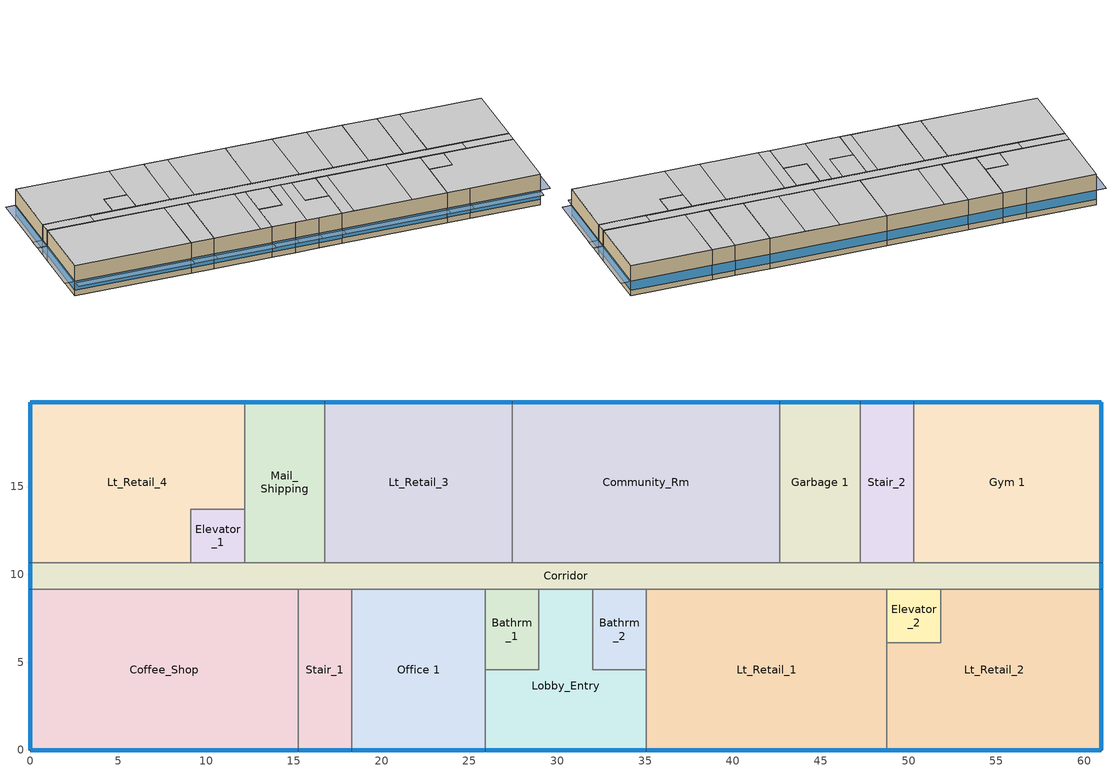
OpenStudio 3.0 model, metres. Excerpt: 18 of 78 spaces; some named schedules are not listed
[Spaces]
Corridor
 floor ground: 0,9.14 0,10.67 60.96,10.67 60.96,9.14 z0
 wall outside: 60.96,9.14 60.96,10.67 / 0,10.67 0,9.14 z0:4.27
 wall to Coffee_Shop: 0,9.14 3.05,9.14 15.24,9.14 z0:4.27
 wall to Lt_Retail_2: 51.82,9.14 57.91,9.14 60.96,9.14 z0:4.27
 wall to Elevator_2: 48.77,9.14 51.82,9.14 z0:4.27
 wall to Bathrm_2: 32,9.14 35.05,9.14 z0:4.27
 wall to Lt_Retail_3: 27.43,10.67 16.76,10.67 z0:4.27
 wall to Mail_Shipping: 16.76,10.67 12.19,10.67 z0:4.27
 wall to Gym 1: 60.96,10.67 57.91,10.67 50.29,10.67 z0:4.27
 wall to Lt_Retail_1: 35.05,9.14 44.2,9.14 48.77,9.14 z0:4.27
 wall to Lobby_Entry: 28.96,9.14 32,9.14 z0:4.27
 wall to Lt_Retail_4: 9.14,10.67 3.05,10.67 0,10.67 z0:4.27
 wall to Stair_2: 50.29,10.67 47.24,10.67 z0:4.27
 wall to Office 1: 18.29,9.14 25.91,9.14 z0:4.27
 wall to Community_Rm: 42.67,10.67 27.43,10.67 z0:4.27
 wall to Stair_1: 15.24,9.14 18.29,9.14 z0:4.27
 wall to Elevator_1: 12.19,10.67 9.14,10.67 z0:4.27
 wall to Garbage 1: 47.24,10.67 42.67,10.67 z0:4.27
 wall to Bathrm_1: 25.91,9.14 28.96,9.14 z0:4.27
 window: 0,10.64 0,9.17 / 60.96,9.17 60.96,10.64 z0.76:2.09
 ceiling to 2_Bdrm_2_2: 6.1,9.14 6.1,10.67 0,10.67 0,9.14 z4.27
 ceiling to 2_Bdrm_3_2: 60.96,9.14 60.96,10.67 54.86,10.67 54.86,9.14 z4.27
 ceiling to Corridor_2: 54.86,9.14 54.86,10.67 6.1,10.67 6.1,9.14 z4.27
Lt_Retail_1
 floor ground: 35.05,0 35.05,9.14 48.77,9.14 48.77,0 z0
 wall outside: 35.05,0 48.77,0 z0:4.27
 wall to Bathrm_2: 35.05,9.14 35.05,4.57 z0:4.27
 wall to Elevator_2: 48.77,6.1 48.77,9.14 z0:4.27
 wall to Lobby_Entry: 35.05,4.57 35.05,0 z0:4.27
 wall to Lt_Retail_2: 48.77,0 48.77,6.1 z0:4.27
 window: 35.08,0 48.74,0 z0.76:2.05
 ceiling to 1_Bdrm_3_2: 36.58,0 36.58,9.14 35.05,9.14 35.05,0 z4.27
 ceiling to 1_Bdrm_7_2: 44.2,0 44.2,9.14 36.58,9.14 36.58,0 z4.27
 ceiling to 0_Bdrm_1_2: 48.77,0 48.77,9.14 44.2,9.14 44.2,0 z4.27
Community_Rm
 floor ground: 42.67,19.81 42.67,10.67 27.43,10.67 27.43,19.81 z0
 wall outside: 42.67,19.81 27.43,19.81 z0:4.27
 wall to Lt_Retail_3: 27.43,19.81 27.43,10.67 z0:4.27
 wall to Garbage 1: 42.67,10.67 42.67,19.81 z0:4.27
 window: 42.65,19.81 27.46,19.81 z0.76:2.05
 ceiling to 0_Bdrm_3_2: 42.67,10.67 42.67,19.81 38.1,19.81 38.1,10.67 z4.27
 ceiling to 1_Bdrm_6_2: 33.53,10.67 33.53,19.81 27.43,19.81 27.43,10.67 z4.27
 ceiling to 0_Bdrm_4_2: 38.1,10.67 38.1,19.81 33.53,19.81 33.53,10.67 z4.27
Gym 1
 floor ground: 50.29,10.67 50.29,19.81 60.96,19.81 60.96,10.67 z0
 wall outside: 60.96,10.67 60.96,19.81 50.29,19.81 z0:4.27
 wall to Stair_2: 50.29,19.81 50.29,10.67 z0:4.27
 window: 60.93,19.81 50.32,19.81 / 60.96,10.69 60.96,19.79 z0.76:2.05
 ceiling to 2_Bdrm_3_2: 50.29,19.81 50.29,10.67 60.96,10.67 60.96,19.81 z4.27
Bathrm_1
 floor ground: 28.96,9.14 28.96,4.57 25.91,4.57 25.91,9.14 z0
 wall to Lobby_Entry: 25.91,4.57 28.96,4.57 28.96,9.14 z0:4.27
 wall to Office 1: 25.91,9.14 25.91,4.57 z0:4.27
 ceiling to 1_Bdrm_2_2: 28.96,4.57 28.96,9.14 25.91,9.14 25.91,4.57 z4.27
Bathrm_2
 floor ground: 35.05,9.14 35.05,4.57 32,4.57 32,9.14 z0
 wall to Lobby_Entry: 32,9.14 32,4.57 35.05,4.57 z0:4.27
 ceiling to 1_Bdrm_3_2: 35.05,4.57 35.05,9.14 32,9.14 32,4.57 z4.27
Coffee_Shop
 floor ground: 0,0 0,9.14 15.24,9.14 15.24,0 z0
 wall outside: 0,9.14 0,0 15.24,0 z0:4.27
 wall to Stair_1: 15.24,0 15.24,9.14 z0:4.27
 window: 0.03,0 15.21,0 / 0,9.12 0,0.03 z0.76:2.05
 ceiling to 3_Bdrm_2_2: 0,9.14 0,0 15.24,0 15.24,9.14 z4.27
Elevator_1
 floor ground: 9.14,10.67 9.14,13.72 12.19,13.72 12.19,10.67 z0
 wall to Lt_Retail_4: 12.19,13.72 9.14,13.72 9.14,10.67 z0:4.27
 wall to Mail_Shipping: 12.19,10.67 12.19,13.72 z0:4.27
 ceiling to Elevator_1_2: 12.19,10.67 12.19,13.72 9.14,13.72 9.14,10.67 z4.27
Elevator_2
 floor ground: 48.77,6.1 48.77,9.14 51.82,9.14 51.82,6.1 z0
 wall to Lt_Retail_2: 48.77,6.1 51.82,6.1 51.82,9.14 z0:4.27
 ceiling to Elevator_2_2: 51.82,6.1 51.82,9.14 48.77,9.14 48.77,6.1 z4.27
Lobby_Entry
 floor ground: 25.91,0 25.91,4.57 28.96,4.57 28.96,9.14 32,9.14 32,4.57 35.05,4.57 35.05,0 z0
 wall outside: 25.91,0 28.96,0 32,0 35.05,0 z0:4.27
 wall to Office 1: 25.91,4.57 25.91,0 z0:4.27
 window: 28.98,0 31.98,0 / 25.93,0 28.93,0 / 32.03,0 35.03,0 z0.76:2.06
 ceiling to 1_Bdrm_3_2: 35.05,0 35.05,4.57 32,4.57 32,9.14 30.48,9.14 30.48,0 z4.27
 ceiling to 1_Bdrm_2_2: 30.48,0 30.48,9.14 28.96,9.14 28.96,4.57 25.91,4.57 25.91,0 z4.27
Garbage 1
 floor ground: 47.24,19.81 47.24,10.67 42.67,10.67 42.67,19.81 z0
 wall outside: 47.24,19.81 42.67,19.81 z0:4.27
 wall to Stair_2: 47.24,10.67 47.24,19.81 z0:4.27
 window: 47.22,19.81 42.7,19.81 z0.76:2.06
 ceiling to 0_Bdrm_2_2: 42.67,19.81 42.67,10.67 47.24,10.67 47.24,19.81 z4.27
Lt_Retail_2
 floor ground: 48.77,0 48.77,6.1 51.82,6.1 51.82,9.14 60.96,9.14 60.96,0 z0
 wall outside: 48.77,0 51.82,0 60.96,0 60.96,9.14 z0:4.27
 window: 48.79,0 51.79,0 z0.76:2.06; 60.96,0.03 60.96,9.12 / 51.84,0 60.93,0 z0.76:2.05
 ceiling to 2_Bdrm_1_2: 51.82,9.14 51.82,6.1 48.77,6.1 48.77,0 60.96,0 60.96,9.14 z4.27
Lt_Retail_3
 floor ground: 16.76,10.67 16.76,19.81 27.43,19.81 27.43,10.67 z0
 wall outside: 27.43,19.81 16.76,19.81 z0:4.27
 wall to Mail_Shipping: 16.76,19.81 16.76,10.67 z0:4.27
 window: 27.41,19.81 16.79,19.81 z0.76:2.05
 ceiling to 1_Bdrm_4_2: 19.81,10.67 19.81,19.81 16.76,19.81 16.76,10.67 z4.27
 ceiling to 1_Bdrm_5_2: 27.43,10.67 27.43,19.81 19.81,19.81 19.81,10.67 z4.27
Lt_Retail_4
 floor ground: 0,10.67 0,19.81 12.19,19.81 12.19,13.72 9.14,13.72 9.14,10.67 z0
 wall outside: 12.19,19.81 9.14,19.81 0,19.81 0,10.67 z0:4.27
 wall to Mail_Shipping: 12.19,13.72 12.19,19.81 z0:4.27
 window: 12.17,19.81 9.17,19.81 z0.76:2.06; 0,19.79 0,10.69 / 9.12,19.81 0.03,19.81 z0.76:2.05
 ceiling to 2_Bdrm_2_2: 0,19.81 0,10.67 9.14,10.67 9.14,13.72 12.19,13.72 12.19,19.81 z4.27
Mail_Shipping
 floor ground: 12.19,10.67 12.19,19.81 16.76,19.81 16.76,10.67 z0
 wall outside: 16.76,19.81 12.19,19.81 z0:4.27
 window: 16.74,19.81 12.22,19.81 z0.76:2.06
 ceiling to 1_Bdrm_4_2: 12.19,19.81 12.19,10.67 16.76,10.67 16.76,19.81 z4.27
Office 1
 floor ground: 18.29,0 18.29,9.14 25.91,9.14 25.91,0 z0
 wall outside: 18.29,0 25.91,0 z0:4.27
 wall to Stair_1: 18.29,9.14 18.29,0 z0:4.27
 window: 18.31,0 25.88,0 z0.76:2.05
 ceiling to 1_Bdrm_1_2: 24.38,0 24.38,9.14 18.29,9.14 18.29,0 z4.27
 ceiling to 1_Bdrm_2_2: 25.91,0 25.91,9.14 24.38,9.14 24.38,0 z4.27
Stair_1
 floor ground: 18.29,9.14 18.29,0 15.24,0 15.24,9.14 z0
 wall outside: 15.24,0 18.29,0 z0:4.27
 window: 15.27,0 18.26,0 z0.76:2.06
 ceiling to Stairwell_2_2: 15.24,9.14 15.24,0 18.29,0 18.29,9.14 z4.27
Stair_2
 floor ground: 50.29,19.81 50.29,10.67 47.24,10.67 47.24,19.81 z0
 wall outside: 50.29,19.81 47.24,19.81 z0:4.27
 window: 50.27,19.81 47.27,19.81 z0.76:2.06
 ceiling to Stairwell_1_2: 47.24,19.81 47.24,10.67 50.29,10.67 50.29,19.81 z4.27
shading: 51.79,0 48.79,0 48.79,-1.3 51.79,-1.3 z2.06; 48.74,0 35.08,0 35.08,-1.28 48.74,-1.28 z2.05; 60.93,0 51.84,0 51.84,-1.29 60.93,-1.29 z2.05; 18.26,0 15.27,0 15.27,-1.3 18.26,-1.3 z2.06; 15.21,0 0.03,0 0.03,-1.28 15.21,-1.28 z2.05; 31.98,0 28.98,0 28.98,-1.3 31.98,-1.3 z2.06; 28.93,0 25.93,0 25.93,-1.3 28.93,-1.3 z2.06; 35.03,0 32.03,0 32.03,-1.3 35.03,-1.3 z2.06; 25.88,0 18.31,0 18.31,-1.29 25.88,-1.29 z2.05; 60.96,9.12 60.96,0.03 62.25,0.03 62.25,9.12 z2.05; 60.96,10.64 60.96,9.17 62.28,9.17 62.28,10.64 z2.09; 60.96,19.79 60.96,10.69 62.25,10.69 62.25,19.79 z2.05; 0,9.17 0,10.64 -1.32,10.64 -1.32,9.17 z2.09; 0,0.03 0,9.12 -1.29,9.12 -1.29,0.03 z2.05; 0,10.69 0,19.79 -1.29,19.79 -1.29,10.69 z2.05
[Site]
Los Angeles Intl Arpt_CA_USA: Latitude {deg}=33.93; Longitude {deg}=-118.4; Time Zone {hr}=-8; Elevation {m}=30; Terrain=City
[ClimateZones]
Climate Zone Institution Name 1=ASHRAE; Climate Zone Document Name 1=ANSI/ASHRAE Standard 169; Climate Zone Document Year 1=2006; Climate Zone Value 1=3C
[Building]
Building 1: Default Construction Set=Res ZE AEDG Multifamily - MidApt - ASHRAE 169-2013-3C; Standards Number of Above Ground Stories=3; Standards Building Type=MidriseApartment
[Site:WaterMainsTemperature]
Calculation Method=Correlation; Annual Average Outdoor Air Temperature {C}=16.8167; Maximum Difference In Monthly Average Outdoor Air Temperatures {deltaC}=6.3
[SizingPeriod:DesignDay] Barometric Pressure {Pa}=100965; Sky Clearness=0; Rain Indicator=0; Snow Indicator=0; Day of Month=21; Daylight Saving Time Indicator=0; Humidity Indicating Type=Wetbulb; Dry-Bulb Temperature Range Modifier Type=DefaultMultipliers
Name | Maximum Dry-Bulb Temperature {C} | Daily Dry-Bulb Temperature Range {deltaC} | Humidity Indicating Conditions at Maximum Dry-Bulb | Wind Speed {m/s} | Wind Direction {deg} | Month | Day Type | Solar Model Indicator | ASHRAE Taub | ASHRAE Taud
Los Angeles Intl Arpt Ann Clg .4% Condns DB=>MWB 1 | 28.7 | 6 | 17.9 | 4.1 | 250 | 8 | SummerDesignDay | ASHRAETau | 0.44 | 2.108
Los Angeles Intl Arpt Ann Clg .4% Condns WB=>MDB 1 | 25.6 | 6 | 21.2 | 4.1 | 250 | 8 | SummerDesignDay | ASHRAETau | 0.44 | 2.108
Los Angeles Intl Arpt Ann Htg 99.6% Condns DB 1 | 6.9 | 0 | 6.9 | 2.4 | 90 | 1 | WinterDesignDay | ASHRAEClearSky
[Site:GroundTemperature:BuildingSurface]
20.67, 20.66, 20.63, 20.67, 20.7, 22.85, 23.24, 23.33, 23.34, 21.19, 20.85, 20.74
[WindowMaterial:SimpleGlazingSystem] U-Factor {W/m2-K}=1.80262
Name | Solar Heat Gain Coefficient | Visible Transmittance
U 0.25 SHGC 0.24 Simple Glazing U-0.32 SHGC 0.24 | 0.24 | 0.264
U 0.25 SHGC 0.22 Simple Glazing U-0.32 SHGC 0.22 | 0.22 | 0.242
[Construction]
Typical Insulated Wood Framed Exterior Wall R-34.48: 25mm Stucco, 5/8 in. Gypsum Board, Typical Insulation R-32.3, 5/8 in. Gypsum Board
Typical IEAD Roof R-34.48: Roof Membrane, Typical Insulation R-33.37, Metal Roof Surface
Typical Interior Floor: 100mm Normalweight concrete floor, CP02 CARPET PAD
Typical Interior Wall: G01 13mm gypsum board, G01 13mm gypsum board
Typical Interior Ceiling: CP02 CARPET PAD, 100mm Normalweight concrete floor
Typical Insulated Carpeted 8in Slab Floor: 8 in. Normalweight Concrete Floor, Typical Carpet Pad
U 0.25 SHGC 0.24 Simple Glazing Window U-0.25 SHGC 0.24: U 0.25 SHGC 0.24 Simple Glazing U-0.32 SHGC 0.24
U 0.25 SHGC 0.22 Simple Glazing Window U-0.25 SHGC 0.22: U 0.25 SHGC 0.22 Simple Glazing U-0.32 SHGC 0.22
Typical Insulated Metal Door R-5.0: F08 Metal surface, Typical Insulation R-4.15
Typical Overhead Door R-5.0: Typical Insulation R-4.15 1
Typical Interior Window: Clear 3mm
Typical Interior Door; Typical Interior Partition: G05 25mm wood
[DefaultConstructionSet]
Res ZE AEDG Multifamily - MidApt - ASHRAE 169-2013-3C: Default Exterior Surface Constructions=Default Surface Constructions 1; Default Interior Surface Constructions=Default Surface Constructions 2; Default Ground Contact Surface Constructions=Default Surface Constructions 3; Default Exterior SubSurface Constructions=Default Sub Surface Constructions 1; Default Interior SubSurface Constructions=Default Sub Surface Constructions 2; Interior Partition Construction=Typical Interior Partition
[DefaultSurfaceConstructions]
Name | Wall Construction | Roof Ceiling Construction | Floor Construction
Default Surface Constructions 1 | Typical Insulated Wood Framed Exterior Wall R-34.48 | Typical IEAD Roof R-34.48
Default Surface Constructions 2 | Typical Interior Wall | Typical Interior Ceiling | Typical Interior Floor
Default Surface Constructions 3 |  |  | Typical Insulated Carpeted 8in Slab Floor
[Material]
Name | Roughness | Thickness {m} | Conductivity {W/m-K} | Density {kg/m3} | Specific Heat {J/kg-K} | Thermal Absorptance | Solar Absorptance | Visible Absorptance
25mm Stucco | Smooth | 0.0254 | 0.72 | 1856 | 840 | 0.9 | 0.7 | 0.7
5/8 in. Gypsum Board | MediumSmooth | 0.0159 | 0.16 | 800 | 1090 | 0.9 | 0.7 | 0.7
Roof Membrane | VeryRough | 0.0095 | 0.16 | 1121.29 | 1460 | 0.9 | 0.7 | 0.7
Metal Roof Surface; F08 Metal surface | Smooth | 0.0008 | 45.28 | 7824 | 500 | 0.9 | 0.7 | 0.7
100mm Normalweight concrete floor | MediumRough | 0.1016 | 2.31045 | 2322 | 832.557 |  | 0 | 0
G01 13mm gypsum board | Smooth | 0.0127 | 0.160031 | 800.001 | 1090.73 | 0.9 | 0.7 | 0.5
8 in. Normalweight Concrete Floor | MediumRough | 0.2032 | 2.31 | 2322 | 832 | 0.9 | 0.7 | 0.7
G05 25mm wood | MediumSmooth | 0.0254 | 0.15 | 608 | 1630 | 0.9 | 0.5 | 0.5
[Material:NoMass] Roughness=Smooth; Thermal Absorptance=0.9; Solar Absorptance=0.7
Name | Thermal Resistance {m2-K/W} | Visible Absorptance
Typical Insulation R-32.3 | 5.68904 | 0.7
Typical Insulation R-33.37 | 5.87601 | 0.7
CP02 CARPET PAD; Typical Carpet Pad | 0.21648 | 0.8
Typical Insulation R-4.15 | 0.73084 | 0.7
Typical Insulation R-4.15 1 | 0.730857 | 0.7
[DefaultSubSurfaceConstructions]
Name | Fixed Window Construction | Operable Window Construction | Door Construction | Overhead Door Construction | Tubular Daylight Dome Construction | Tubular Daylight Diffuser Construction
Default Sub Surface Constructions 1 | U 0.25 SHGC 0.24 Simple Glazing Window U-0.25 SHGC 0.24 | U 0.25 SHGC 0.22 Simple Glazing Window U-0.25 SHGC 0.22 | Typical Insulated Metal Door R-5.0 | Typical Overhead Door R-5.0 | Typical Interior Window | Typical Interior Window
Default Sub Surface Constructions 2 | Typical Interior Window | Typical Interior Window | Typical Interior Door
[WindowMaterial:Glazing]
Clear 3mm: Optical Data Type=SpectralAverage; Thickness {m}=0.003; Solar Transmittance at Normal Incidence=0.837; Front Side Solar Reflectance at Normal Incidence=0.075; Back Side Solar Reflectance at Normal Incidence=0.075; Visible Transmittance at Normal Incidence=0.898; Front Side Visible Reflectance at Normal Incidence=0.081; Back Side Visible Reflectance at Normal Incidence=0.081; Infrared Transmittance at Normal Incidence=0; Front Side Infrared Hemispherical Emissivity=0.84; Back Side Infrared Hemispherical Emissivity=0.84; Conductivity {W/m-K}=0.9; Dirt Correction Factor for Solar and Visible Transmittance=1; Solar Diffusing=No
[SpaceType] Standards Template=90.1-2013
Name | Default Schedule Set | Design Specification Outdoor Air Object | Standards Building Type | Standards Space Type
elevator - | elevator Schedule Set | elevator Ventilation | SmallHotel | ElevatorCore
stair - | stair Schedule Set | stair Ventilation | SmallHotel | Stair
coffee - | coffee Schedule Set | coffee Ventilation | QuickServiceRestaurant | Dining
mail - | mail Schedule Set | mail Ventilation | SmallHotel | Storage
community - | community Schedule Set | community Ventilation | SmallHotel | Meeting
retail - | retail Schedule Set | retail Ventilation | Retail | Core_Retail
garbage 2 - | garbage 2 Schedule Set | garbage 2 Ventilation | SmallHotel | Storage
gym 2 - | gym 2 Schedule Set | gym 2 Ventilation | SmallHotel | Exercise
office 2 - | office 2 Schedule Set | office 2 Ventilation | MidriseApartment | Office
lobby - | lobby Schedule Set | lobby Ventilation | Retail | Entry
bathroom - | bathroom Schedule Set | bathroom Ventilation | SmallHotel | PublicRestroom
corridor 5 - | corridor 5 Schedule Set | corridor 5 Ventilation | MidriseApartment | Corridor
[Space] Building Story=Story 1
Name | Space Type | Thermal Zone
Corridor | corridor 5 - | Corridor
Lt_Retail_1 | retail - | Lt_Retail_1
Community_Rm | community - | Community_Rm
Gym 1 | gym 2 - | Gym 1
Bathrm_1 | bathroom - | Bathrm_1
Bathrm_2 | bathroom - | Bathrm_2
Coffee_Shop | coffee - | Coffee_Shop
Elevator_1 | elevator - | Elevator_1
Elevator_2 | elevator - | Elevator_2
Lobby_Entry | lobby - | Lobby_Entry
Garbage 1 | garbage 2 - | Garbage 1
Lt_Retail_2 | retail - | Lt_Retail_2
Lt_Retail_3 | retail - | Lt_Retail_3
Lt_Retail_4 | retail - | Lt_Retail_4
Mail_Shipping | mail - | Mail_Shipping
Office 1 | office 2 - | Office 1
Stair_1 | stair - | Stair_1
Stair_2 | stair - | Stair_2
[BuildingStory]
Story 1: Nominal Z Coordinate {m}=0; Nominal Floor to Floor Height {m}=4.2672; Nominal Floor to Ceiling Height {m}=4.2672
[ThermalZone] Use Ideal Air Loads=No
Gym 1: Thermostat=gym 2 -  Thermostat
Elevator_1; Elevator_2: 
Stair_1: Thermostat=stair -  Thermostat 2
Stair_2: Thermostat=stair -  Thermostat 3
Lt_Retail_1: Thermostat=retail -  Thermostat; Primary Daylighting Control=Lt_Retail_1 Daylt Sensor 1; Fraction of Zone Controlled by Primary Daylighting Control=0.224; Secondary Daylighting Control=Lt_Retail_1 Daylt Sensor 2; Fraction of Zone Controlled by Secondary Daylighting Control=0.224
Lt_Retail_2: Thermostat=retail -  Thermostat 1; Primary Daylighting Control=Lt_Retail_2 Daylt Sensor 1; Fraction of Zone Controlled by Primary Daylighting Control=0.387; Secondary Daylighting Control=Lt_Retail_2 Daylt Sensor 2; Fraction of Zone Controlled by Secondary Daylighting Control=0.305
Lt_Retail_3: Thermostat=retail -  Thermostat 2
Lt_Retail_4: Thermostat=retail -  Thermostat 3; Primary Daylighting Control=Lt_Retail_4 Daylt Sensor 1; Fraction of Zone Controlled by Primary Daylighting Control=0.387; Secondary Daylighting Control=Lt_Retail_4 Daylt Sensor 2; Fraction of Zone Controlled by Secondary Daylighting Control=0.305
Mail_Shipping: Thermostat=mail -  Thermostat
Coffee_Shop: Thermostat=coffee -  Thermostat; Primary Daylighting Control=Coffee_Shop Daylt Sensor 1; Fraction of Zone Controlled by Primary Daylighting Control=0.328; Secondary Daylighting Control=Coffee_Shop Daylt Sensor 2; Fraction of Zone Controlled by Secondary Daylighting Control=0.268
Community_Rm: Thermostat=community -  Thermostat
Garbage 1: Thermostat=garbage 2 -  Thermostat
Office 1: Thermostat=office 2 -  Thermostat
Lobby_Entry: Thermostat=lobby -  Thermostat
Bathrm_1: Thermostat=bathroom -  Thermostat
Bathrm_2: Thermostat=bathroom -  Thermostat 1
Corridor: Thermostat=corridor 5 -  Thermostat 2
[Sizing:Zone] Zone Cooling Design Supply Air Temperature Input Method=SupplyAirTemperature; Zone Cooling Design Supply Air Temperature {C}=14; Zone Cooling Design Supply Air Temperature Difference {deltaC}=11.11; Zone Heating Design Supply Air Temperature Input Method=SupplyAirTemperature; Zone Heating Design Supply Air Temperature {C}=40; Zone Heating Design Supply Air Temperature Difference {deltaC}=11.11; Zone Cooling Design Supply Air Humidity Ratio {kg-H2O/kg-air}=0.0085; Zone Heating Design Supply Air Humidity Ratio {kg-H2O/kg-air}=0.008; Cooling Design Air Flow Method=DesignDay; Heating Design Air Flow Method=DesignDay; Dedicated Outdoor Air System Control Strategy=NeutralSupplyAir
Name | Account for Dedicated Outdoor Air System | Dedicated Outdoor Air Low Setpoint Temperature for Design {C} | Dedicated Outdoor Air High Setpoint Temperature for Design {C}
Gym 1; Lt_Retail_1; Lt_Retail_2; Lt_Retail_3; Lt_Retail_4; Coffee_Shop; Community_Rm; Office 1; Bathrm_1; Bathrm_2 | Yes | 16.4444 | 26.5556
Elevator_1; Elevator_2; Stair_1; Stair_2; Mail_Shipping; Garbage 1; Lobby_Entry; Corridor | No | autosize | autosize
[Zone equipment]
Gym 1: Gym 1 ILAS
Stair_1: Stair_1 ILAS
Stair_2: Stair_2 ILAS
Lt_Retail_1: Lt_Retail_1 ILAS
Lt_Retail_2: Lt_Retail_2 ILAS
Lt_Retail_3: Lt_Retail_3 ILAS
Lt_Retail_4: Lt_Retail_4 ILAS
Mail_Shipping: Mail_Shipping ILAS
Coffee_Shop: Coffee_Shop ILAS
Community_Rm: Community_Rm ILAS
Garbage 1: Garbage 1 ILAS
Office 1: Office 1 ILAS
Lobby_Entry: Lobby_Entry ILAS
Bathrm_1: Bathrm_1 ILAS
Bathrm_2: Bathrm_2 ILAS
Corridor: Corridor ILAS
[People:Definition] Number of People Calculation Method=People/Area; Fraction Radiant=0.3
Name | People per Space Floor Area {person/m2}
gym 2 People Definition | 0.214632
retail People Definition; lobby People Definition | 0.161459
coffee People Definition | 0.753474
community People Definition | 0.538196
office 2 People Definition | 0.0227119
bathroom People Definition | 0.0306771
[People] Work Efficiency Schedule=Work Efficiency Schedule; Clothing Insulation Schedule=Clothing Schedule; Air Velocity Schedule=Air Velocity Schedule; Multiplier=1
Name | People Definition | Space or SpaceType
gym 2 People | gym 2 People Definition | gym 2 -
retail People | retail People Definition | retail -
coffee People | coffee People Definition | coffee -
community People | community People Definition | community -
office 2 People | office 2 People Definition | office 2 -
lobby People | lobby People Definition | lobby -
bathroom People | bathroom People Definition | bathroom -
[ThermostatSetpoint:DualSetpoint]
Name | Heating Setpoint Temperature Schedule | Cooling Setpoint Temperature Schedule
gym 2 -  Thermostat; community -  Thermostat; bathroom -  Thermostat; bathroom -  Thermostat 1 | HotelSmall CommonArea_HtgSP_Sch | HotelSmall CommonArea_ClgSP_Sch
stair -  Thermostat 2; stair -  Thermostat 3; mail -  Thermostat; garbage 2 -  Thermostat | HotelSmall SemiHeated_HtgSP_Sch | SmallHotel UnitHeater ClgSP Sch
retail -  Thermostat; retail -  Thermostat 1; retail -  Thermostat 2; retail -  Thermostat 3 | RetailStandalone HTGSETP_SCH_YES_OPTIMUM | RetailStandalone CLGSETP_SCH_YES_OPTIMUM
coffee -  Thermostat | RestaurantFastFood HTGSETP_SCH_NO_OPTIMUM | RestaurantFastFood CLGSETP_SCH_NO_OPTIMUM
office 2 -  Thermostat | ApartmentMidRise HTGSETP_OFF_SCH_NO_OPTIMUM | ApartmentMidRise CLGSETP_OFF_SCH_NO_OPTIMUM
lobby -  Thermostat | RetailStandalone HTGSETP_SCH_NO_OPTIMUM | RetailStandalone FRONT_ENTRY_COOLING
corridor 5 -  Thermostat 2 | ZE_AEDG_Multifamily_Corridor_HtgSetp_Sch | ZE_AEDG_Multifamily_Corridor_ClgSetp_Sch
[ElectricEquipment:Definition] Design Level Calculation Method=Watts/Area; Fraction Latent=0; Fraction Radiant=0.5; Fraction Lost=0
Name | Watts per Space Floor Area {W/m2}
gym 2 Elec Equip Definition | 18.6216
retail Elec Equip Definition; lobby Elec Equip Definition | 3.22917
coffee Elec Equip Definition | 5.38196
community Elec Equip Definition | 6.17848
office 2 Elec Equip Definition | 6.67
[ElectricEquipment]
Name | Electric Equipment Definition | Space or SpaceType
gym 2 Elec Equip | gym 2 Elec Equip Definition | gym 2 -
retail Elec Equip | retail Elec Equip Definition | retail -
coffee Elec Equip | coffee Elec Equip Definition | coffee -
community Elec Equip | community Elec Equip Definition | community -
office 2 Elec Equip | office 2 Elec Equip Definition | office 2 -
lobby Elec Equip | lobby Elec Equip Definition | lobby -
[Lights:Definition] Design Level Calculation Method=Watts/Area; Return Air Fraction=0
Name | Watts per Space Floor Area {W/m2} | Fraction Radiant | Fraction Visible
gym 2 Lights Definition; mail Lights Definition; community Lights Definition; garbage 2 Lights Definition | 3.22917 | 0.7 | 0.2
stair Lights Definition; lobby Lights Definition; bathroom Lights Definition | 4.30556 | 0.7 | 0.2
retail Lights Definition | 5.38196 | 0.7 | 0.2
coffee Lights Definition | 4.30556 | 0.37 | 0.2
office 2 Lights Definition | 3.22917 | 0 | 0
corridor 5 Lights Definition | 4.30556 | 0 | 0
[Lights]
Name | Lights Definition | Space or SpaceType | Fraction Replaceable
gym 2 Lights | gym 2 Lights Definition | gym 2 - | 1
stair Lights | stair Lights Definition | stair - | 1
retail Lights | retail Lights Definition | retail - | 1
mail Lights | mail Lights Definition | mail - | 1
coffee Lights | coffee Lights Definition | coffee - | 0
community Lights | community Lights Definition | community - | 1
garbage 2 Lights | garbage 2 Lights Definition | garbage 2 - | 1
office 2 Lights | office 2 Lights Definition | office 2 - | 1
lobby Lights | lobby Lights Definition | lobby - | 0
bathroom Lights | bathroom Lights Definition | bathroom - | 1
corridor 5 Lights | corridor 5 Lights Definition | corridor 5 - | 1
[SpaceInfiltration:DesignFlowRate] Schedule=Always On Discrete; Design Flow Rate Calculation Method=Flow/ExteriorArea; Flow per Exterior Surface Area {m3/s-m2}=0.000284787; Constant Term Coefficient=0; Temperature Term Coefficient=0; Velocity Term Coefficient=0.224; Velocity Squared Term Coefficient=0
Name | Space or SpaceType
Coffee_Shop Infiltration | Coffee_Shop
Community_Rm Infiltration | Community_Rm
Corridor Infiltration | Corridor
Garbage 1 Infiltration | Garbage 1
Gym 1 Infiltration | Gym 1
Lobby_Entry Infiltration | Lobby_Entry
Lt_Retail_1 Infiltration | Lt_Retail_1
Lt_Retail_2 Infiltration | Lt_Retail_2
Lt_Retail_3 Infiltration | Lt_Retail_3
Lt_Retail_4 Infiltration | Lt_Retail_4
Mail_Shipping Infiltration | Mail_Shipping
Office 1 Infiltration | Office 1
Stair_1 Infiltration | Stair_1
Stair_2 Infiltration | Stair_2
[DesignSpecification:OutdoorAir]
Name | Outdoor Air Method | Outdoor Air Flow per Person {m3/s-person} | Outdoor Air Flow per Floor Area {m3/s-m2} | Outdoor Air Flow Air Changes per Hour {1/hr}
gym 2 Ventilation | Sum | 0.00943895 | 0.0003048
elevator Ventilation; mail Ventilation; garbage 2 Ventilation | Sum |  | 0.0006096
stair Ventilation; bathroom Ventilation | Sum |  | 0.0003048
retail Ventilation; lobby Ventilation | Sum | 0.00353961 | 0.0006096
coffee Ventilation | Sum | 0.00353961 | 0.0009144
community Ventilation | Sum | 0.00235974 | 0.0003048
office 2 Ventilation | Sum |  | 0.0004318
corridor 5 Ventilation |  | 0 | 0 | 0
[DefaultScheduleSet]
Name | Number of People Schedule | People Activity Level Schedule | Lighting Schedule | Electric Equipment Schedule | Infiltration Schedule
gym 2 Schedule Set | HotelSmall ExerciseCenter_Occ_Sch | HotelSmall Activity_Sch | HotelSmall BLDG_LIGHT_EXERCENTER_SCH | HotelSmall ExerciseCenter_Eqp_Sch | HotelSmall CommonArea_Infil_Sch
elevator Schedule Set |  |  | HotelSmall AlwaysOff | HotelSmall BLDG_ELEVATORS | Always On
stair Schedule Set | HotelSmall AlwaysOff | HotelSmall Activity_Sch | HotelSmall BLDG_LIGHT_STAIR_SCH | HotelSmall AlwaysOff | Always On
retail Schedule Set | RetailStandalone BLDG_OCC_SCH_2010 | RetailStandalone ACTIVITY_SCH | RetailStandalone BLDG_LIGHT_SCH_2013 | RetailStandalone BLDG_EQUIP_SCH | RetailStandalone INFIL_SCH_PNNL
mail Schedule Set; garbage 2 Schedule Set | HotelSmall AlwaysOff | HotelSmall Activity_Sch | HotelSmall BLDG_LIGHT_STORAGE_SCH | HotelSmall AlwaysOff | Always On
coffee Schedule Set | RestaurantFastFood BLDG_OCC_SCH | RestaurantFastFood ACTIVITY_SCH | RestaurantFastFood BLDG_LIGHT_DINING_SCH_2013 | RestaurantFastFood BLDG_EQUIP_SCH | RestaurantFastFood INFIL_SCH_PNNL
community Schedule Set | HotelSmall MeetingRoom_Occ_Sch | HotelSmall Activity_Sch | HotelSmall BLDG_LIGHT_MEETINGROOM_SCH | HotelSmall MeetingRoom_Eqp_Sch | HotelSmall CommonArea_Infil_Sch
office 2 Schedule Set | ApartmentMidRise OCC_OFF_SCH | ApartmentMidRise Activity Schedule | ApartmentMidRise LTG_OFF_SCH_2010_2013 | ApartmentMidRise EQP_OFF_SCH_2010_2013 | ApartmentMidRise INF_OFF_SCH
lobby Schedule Set | RetailStandalone BLDG_OCC_SCH_2010 | RetailStandalone ACTIVITY_SCH | RetailStandalone BLDG_LIGHT_ENTRY_SCH_2013 | RetailStandalone BLDG_EQUIP_SCH | RetailStandalone INFIL_SCH_PNNL
bathroom Schedule Set | HotelSmall Lobby_Occ_Sch | HotelSmall Activity_Sch | HotelSmall BLDG_LIGHT_RESTROOM_SCH | HotelSmall Lobby_Eqp_Sch | HotelSmall CommonArea_Infil_Sch
corridor 5 Schedule Set | ApartmentMidRise All Off |  | ApartmentMidRise LTG_COR_SCH_2013 | ApartmentMidRise BLDG_ELEVATORS | ApartmentMidRise INF_COR_SCH
[Exterior:Lights:Definition]
Name | Design Level {W}
Parking Areas and Drives Def (W/ft^2) | 0.06
Building Facades Def (W/ft^2) | 0.05
Main Entries Def (W/ft); Other Doors Def (W/ft) | 21
Entry Canopies Def (W/ft^2) | 0.4
Drive Through Windows Def (W/ft^2) | 400
[Exterior:Lights] Control Option=AstronomicalClock
Name | Exterior Lights Definition | Schedule | Multiplier
Parking Areas and Drives | Parking Areas and Drives Def (W/ft^2) | Schedule Ruleset 3 | 0
Building Facades | Building Facades Def (W/ft^2) | Schedule Ruleset 2 | 7420
Main Entries | Main Entries Def (W/ft) | Schedule Ruleset 3 | 8
Other Doors | Other Doors Def (W/ft) | Schedule Ruleset 3 | 26.0996
Entry Canopies | Entry Canopies Def (W/ft^2) | Schedule Ruleset 3 | 720
Drive Through Windows | Drive Through Windows Def (W/ft^2) | Schedule Ruleset 3 | 0.15
[Daylighting:Control] Position Z-Coordinate {m}=0.762; Lighting Control Type=Stepped; Minimum Input Power Fraction for Continuous Dimming Control=0.3; Minimum Light Output Fraction for Continuous Dimming Control=0.2; Number of Stepped Control Steps=3; Probability Lighting will be Reset When Needed in Manual Stepped Control=1; Maximum Allowable Discomfort Glare Index=22
Name | Space | Position X-Coordinate {m} | Position Y-Coordinate {m} | Illuminance Setpoint {lux}
Coffee_Shop Daylt Sensor 1 | Coffee_Shop | 7.62 | 1.35065 | 300
Coffee_Shop Daylt Sensor 2 | Coffee_Shop | 7.62 | 2.72177 | 300
Lt_Retail_1 Daylt Sensor 1 | Lt_Retail_1 | 41.91 | 1.35097 | 550
Lt_Retail_1 Daylt Sensor 2 | Lt_Retail_1 | 41.91 | 2.7224 | 550
Lt_Retail_2 Daylt Sensor 1 | Lt_Retail_2 | 50.292 | 1.36215 | 550
Lt_Retail_2 Daylt Sensor 2 | Lt_Retail_2 | 50.292 | 2.74493 | 550
Lt_Retail_4 Daylt Sensor 1 | Lt_Retail_4 | 1.35255 | 15.24 | 550
Lt_Retail_4 Daylt Sensor 2 | Lt_Retail_4 | 2.72558 | 15.24 | 550
[Schedule:Constant]
Always On Discrete: Value=1
[Schedule:Ruleset]
Name | Default Day Schedule | Summer Design Day Schedule | Winter Design Day Schedule
Clothing Schedule | Clothing Schedule Default Winter Clothes
Air Velocity Schedule | Air Velocity Schedule Default
Work Efficiency Schedule | Work Efficiency Schedule Default
HotelSmall ExerciseCenter_Occ_Sch | HotelSmall ExerciseCenter_Occ_Sch Default | HotelSmall ExerciseCenter_Occ_Sch Summer Design Day | HotelSmall ExerciseCenter_Occ_Sch Winter Design Day
HotelSmall Activity_Sch | HotelSmall Activity_Sch Default | HotelSmall Activity_Sch Summer Design Day | HotelSmall Activity_Sch Winter Design Day
HotelSmall BLDG_LIGHT_EXERCENTER_SCH | HotelSmall BLDG_LIGHT_EXERCENTER_SCH Default | HotelSmall BLDG_LIGHT_EXERCENTER_SCH Summer Design Day | HotelSmall BLDG_LIGHT_EXERCENTER_SCH Winter Design Day
HotelSmall ExerciseCenter_Eqp_Sch | HotelSmall ExerciseCenter_Eqp_Sch Default | HotelSmall ExerciseCenter_Eqp_Sch Summer Design Day | HotelSmall ExerciseCenter_Eqp_Sch Winter Design Day
HotelSmall CommonArea_Infil_Sch | HotelSmall CommonArea_Infil_Sch Default | HotelSmall CommonArea_Infil_Sch Summer Design Day | HotelSmall CommonArea_Infil_Sch Winter Design Day
HotelSmall AlwaysOff | HotelSmall AlwaysOff Default | HotelSmall AlwaysOff Summer Design Day | HotelSmall AlwaysOff Winter Design Day
HotelSmall BLDG_ELEVATORS | HotelSmall BLDG_ELEVATORS Default | HotelSmall BLDG_ELEVATORS Summer Design Day | HotelSmall BLDG_ELEVATORS Winter Design Day
Always On | Always On Default
HotelSmall BLDG_LIGHT_STAIR_SCH | HotelSmall BLDG_LIGHT_STAIR_SCH Default | HotelSmall BLDG_LIGHT_STAIR_SCH Summer Design Day | HotelSmall BLDG_LIGHT_STAIR_SCH Winter Design Day
RetailStandalone BLDG_OCC_SCH_2010 | RetailStandalone BLDG_OCC_SCH_2010 Default | RetailStandalone BLDG_OCC_SCH_2010 Summer Design Day | RetailStandalone BLDG_OCC_SCH_2010 Winter Design Day
RetailStandalone ACTIVITY_SCH | RetailStandalone ACTIVITY_SCH Default | RetailStandalone ACTIVITY_SCH Summer Design Day | RetailStandalone ACTIVITY_SCH Winter Design Day
RetailStandalone BLDG_LIGHT_SCH_2013 | RetailStandalone BLDG_LIGHT_SCH_2013 Default | RetailStandalone BLDG_LIGHT_SCH_2013 Summer Design Day | RetailStandalone BLDG_LIGHT_SCH_2013 Winter Design Day
RetailStandalone BLDG_EQUIP_SCH | RetailStandalone BLDG_EQUIP_SCH Default | RetailStandalone BLDG_EQUIP_SCH Summer Design Day | RetailStandalone BLDG_EQUIP_SCH Winter Design Day
RetailStandalone INFIL_SCH_PNNL | RetailStandalone INFIL_SCH_PNNL Default | RetailStandalone INFIL_SCH_PNNL Summer Design Day | RetailStandalone INFIL_SCH_PNNL Winter Design Day
HotelSmall BLDG_LIGHT_STORAGE_SCH | HotelSmall BLDG_LIGHT_STORAGE_SCH Default | HotelSmall BLDG_LIGHT_STORAGE_SCH Summer Design Day | HotelSmall BLDG_LIGHT_STORAGE_SCH Winter Design Day
RestaurantFastFood BLDG_OCC_SCH | RestaurantFastFood BLDG_OCC_SCH Default | RestaurantFastFood BLDG_OCC_SCH Summer Design Day | RestaurantFastFood BLDG_OCC_SCH Winter Design Day
RestaurantFastFood ACTIVITY_SCH | RestaurantFastFood ACTIVITY_SCH Default | RestaurantFastFood ACTIVITY_SCH Summer Design Day | RestaurantFastFood ACTIVITY_SCH Winter Design Day
RestaurantFastFood BLDG_LIGHT_DINING_SCH_2013 | RestaurantFastFood BLDG_LIGHT_DINING_SCH_2013 Default | RestaurantFastFood BLDG_LIGHT_DINING_SCH_2013 Summer Design Day | RestaurantFastFood BLDG_LIGHT_DINING_SCH_2013 Winter Design Day
RestaurantFastFood BLDG_EQUIP_SCH | RestaurantFastFood BLDG_EQUIP_SCH Default | RestaurantFastFood BLDG_EQUIP_SCH Summer Design Day | RestaurantFastFood BLDG_EQUIP_SCH Winter Design Day
RestaurantFastFood INFIL_SCH_PNNL | RestaurantFastFood INFIL_SCH_PNNL Default | RestaurantFastFood INFIL_SCH_PNNL Summer Design Day | RestaurantFastFood INFIL_SCH_PNNL Winter Design Day
HotelSmall MeetingRoom_Occ_Sch | HotelSmall MeetingRoom_Occ_Sch Default | HotelSmall MeetingRoom_Occ_Sch Summer Design Day | HotelSmall MeetingRoom_Occ_Sch Winter Design Day
HotelSmall BLDG_LIGHT_MEETINGROOM_SCH | HotelSmall BLDG_LIGHT_MEETINGROOM_SCH Default | HotelSmall BLDG_LIGHT_MEETINGROOM_SCH Summer Design Day | HotelSmall BLDG_LIGHT_MEETINGROOM_SCH Winter Design Day
HotelSmall MeetingRoom_Eqp_Sch | HotelSmall MeetingRoom_Eqp_Sch Default | HotelSmall MeetingRoom_Eqp_Sch Summer Design Day | HotelSmall MeetingRoom_Eqp_Sch Winter Design Day
ApartmentMidRise OCC_OFF_SCH | ApartmentMidRise OCC_OFF_SCH Default | ApartmentMidRise OCC_OFF_SCH Summer Design Day | ApartmentMidRise OCC_OFF_SCH Winter Design Day
ApartmentMidRise Activity Schedule | ApartmentMidRise Activity Schedule Default | ApartmentMidRise Activity Schedule Summer Design Day | ApartmentMidRise Activity Schedule Winter Design Day
ApartmentMidRise LTG_OFF_SCH_2010_2013 | ApartmentMidRise LTG_OFF_SCH_2010_2013 Default | ApartmentMidRise LTG_OFF_SCH_2010_2013 Summer Design Day | ApartmentMidRise LTG_OFF_SCH_2010_2013 Winter Design Day
ApartmentMidRise EQP_OFF_SCH_2010_2013 | ApartmentMidRise EQP_OFF_SCH_2010_2013 Default | ApartmentMidRise EQP_OFF_SCH_2010_2013 Summer Design Day | ApartmentMidRise EQP_OFF_SCH_2010_2013 Winter Design Day
ApartmentMidRise INF_OFF_SCH | ApartmentMidRise INF_OFF_SCH Default | ApartmentMidRise INF_OFF_SCH Summer Design Day | ApartmentMidRise INF_OFF_SCH Winter Design Day
RetailStandalone BLDG_LIGHT_ENTRY_SCH_2013 | RetailStandalone BLDG_LIGHT_ENTRY_SCH_2013 Default | RetailStandalone BLDG_LIGHT_ENTRY_SCH_2013 Summer Design Day | RetailStandalone BLDG_LIGHT_ENTRY_SCH_2013 Winter Design Day
HotelSmall Lobby_Occ_Sch | HotelSmall Lobby_Occ_Sch Default | HotelSmall Lobby_Occ_Sch Summer Design Day | HotelSmall Lobby_Occ_Sch Winter Design Day
HotelSmall BLDG_LIGHT_RESTROOM_SCH | HotelSmall BLDG_LIGHT_RESTROOM_SCH Default | HotelSmall BLDG_LIGHT_RESTROOM_SCH Summer Design Day | HotelSmall BLDG_LIGHT_RESTROOM_SCH Winter Design Day
HotelSmall Lobby_Eqp_Sch | HotelSmall Lobby_Eqp_Sch Default | HotelSmall Lobby_Eqp_Sch Summer Design Day | HotelSmall Lobby_Eqp_Sch Winter Design Day
ApartmentMidRise All Off | ApartmentMidRise All Off Default | ApartmentMidRise All Off Summer Design Day | ApartmentMidRise All Off Winter Design Day
ApartmentMidRise LTG_COR_SCH_2013 | ApartmentMidRise LTG_COR_SCH_2013 Default | ApartmentMidRise LTG_COR_SCH_2013 Summer Design Day | ApartmentMidRise LTG_COR_SCH_2013 Winter Design Day
ApartmentMidRise BLDG_ELEVATORS | ApartmentMidRise BLDG_ELEVATORS Default | ApartmentMidRise BLDG_ELEVATORS Summer Design Day | ApartmentMidRise BLDG_ELEVATORS Winter Design Day
ApartmentMidRise INF_COR_SCH | ApartmentMidRise INF_COR_SCH Default | ApartmentMidRise INF_COR_SCH Summer Design Day | ApartmentMidRise INF_COR_SCH Winter Design Day
Schedule Ruleset 2 | Schedule Day 443
Schedule Ruleset 3 | Schedule Day 444
HotelSmall CommonArea_HtgSP_Sch | HotelSmall CommonArea_HtgSP_Sch Default | HotelSmall CommonArea_HtgSP_Sch Summer Design Day | HotelSmall CommonArea_HtgSP_Sch Winter Design Day
HotelSmall CommonArea_ClgSP_Sch | HotelSmall CommonArea_ClgSP_Sch Default | HotelSmall CommonArea_ClgSP_Sch Summer Design Day | HotelSmall CommonArea_ClgSP_Sch Winter Design Day
HotelSmall SemiHeated_HtgSP_Sch | HotelSmall SemiHeated_HtgSP_Sch Default | HotelSmall SemiHeated_HtgSP_Sch Summer Design Day | HotelSmall SemiHeated_HtgSP_Sch Winter Design Day
SmallHotel UnitHeater ClgSP Sch | SmallHotel UnitHeater ClgSP Sch Default | SmallHotel UnitHeater ClgSP Sch Summer Design Day | SmallHotel UnitHeater ClgSP Sch Winter Design Day
RetailStandalone HTGSETP_SCH_YES_OPTIMUM | RetailStandalone HTGSETP_SCH_YES_OPTIMUM Default | RetailStandalone HTGSETP_SCH_YES_OPTIMUM Summer Design Day | RetailStandalone HTGSETP_SCH_YES_OPTIMUM Winter Design Day
RetailStandalone CLGSETP_SCH_YES_OPTIMUM | RetailStandalone CLGSETP_SCH_YES_OPTIMUM Default | RetailStandalone CLGSETP_SCH_YES_OPTIMUM Summer Design Day | RetailStandalone CLGSETP_SCH_YES_OPTIMUM Winter Design Day
RestaurantFastFood HTGSETP_SCH_NO_OPTIMUM | RestaurantFastFood HTGSETP_SCH_NO_OPTIMUM Default | RestaurantFastFood HTGSETP_SCH_NO_OPTIMUM Summer Design Day | RestaurantFastFood HTGSETP_SCH_NO_OPTIMUM Winter Design Day
RestaurantFastFood CLGSETP_SCH_NO_OPTIMUM | RestaurantFastFood CLGSETP_SCH_NO_OPTIMUM Default | RestaurantFastFood CLGSETP_SCH_NO_OPTIMUM Summer Design Day | RestaurantFastFood CLGSETP_SCH_NO_OPTIMUM Winter Design Day
ApartmentMidRise HTGSETP_OFF_SCH_NO_OPTIMUM | ApartmentMidRise HTGSETP_OFF_SCH_NO_OPTIMUM Default | ApartmentMidRise HTGSETP_OFF_SCH_NO_OPTIMUM Summer Design Day | ApartmentMidRise HTGSETP_OFF_SCH_NO_OPTIMUM Winter Design Day
ApartmentMidRise CLGSETP_OFF_SCH_NO_OPTIMUM | ApartmentMidRise CLGSETP_OFF_SCH_NO_OPTIMUM Default | ApartmentMidRise CLGSETP_OFF_SCH_NO_OPTIMUM Summer Design Day | ApartmentMidRise CLGSETP_OFF_SCH_NO_OPTIMUM Winter Design Day
RetailStandalone HTGSETP_SCH_NO_OPTIMUM | RetailStandalone HTGSETP_SCH_NO_OPTIMUM Default | RetailStandalone HTGSETP_SCH_NO_OPTIMUM Summer Design Day | RetailStandalone HTGSETP_SCH_NO_OPTIMUM Winter Design Day
RetailStandalone FRONT_ENTRY_COOLING | RetailStandalone FRONT_ENTRY_COOLING Default | RetailStandalone FRONT_ENTRY_COOLING Summer Design Day | RetailStandalone FRONT_ENTRY_COOLING Winter Design Day
ZE_AEDG_Multifamily_Corridor_HtgSetp_Sch | ZE_AEDG_Multifamily_Corridor_HtgSetp_Sch Default | ZE_AEDG_Multifamily_Corridor_HtgSetp_Sch Summer Design Day | ZE_AEDG_Multifamily_Corridor_HtgSetp_Sch Winter Design Day
ZE_AEDG_Multifamily_Corridor_ClgSetp_Sch | ZE_AEDG_Multifamily_Corridor_ClgSetp_Sch Default | ZE_AEDG_Multifamily_Corridor_ClgSetp_Sch Summer Design Day | ZE_AEDG_Multifamily_Corridor_ClgSetp_Sch Winter Design Day
[Schedule:Day]
Clothing Schedule Default Winter Clothes; HotelSmall CommonArea_Infil_Sch Summer Design Day; RetailStandalone BLDG_OCC_SCH_2010 Summer Design Day; RetailStandalone BLDG_LIGHT_SCH_2013 Summer Design Day; RetailStandalone BLDG_EQUIP_SCH Summer Design Day; HotelSmall MeetingRoom_Occ_Sch Summer Design Day; HotelSmall BLDG_LIGHT_MEETINGROOM_SCH Summer Design Day; ApartmentMidRise INF_COR_SCH Default; ApartmentMidRise INF_COR_SCH Winter Design Day; ApartmentMidRise INF_COR_SCH Summer Design Day: 24, 0, 1
Air Velocity Schedule Default: 24, 0, 0.2
Work Efficiency Schedule Default; HotelSmall CommonArea_Infil_Sch Winter Design Day; RetailStandalone BLDG_OCC_SCH_2010 Winter Design Day; RetailStandalone BLDG_LIGHT_SCH_2013 Winter Design Day; RetailStandalone BLDG_EQUIP_SCH Winter Design Day; HotelSmall MeetingRoom_Occ_Sch Winter Design Day; HotelSmall BLDG_LIGHT_MEETINGROOM_SCH Winter Design Day; ApartmentMidRise All Off Default; ApartmentMidRise All Off Winter Design Day; ApartmentMidRise All Off Summer Design Day: 24, 0, 0
HotelSmall ExerciseCenter_Occ_Sch Default; HotelSmall ExerciseCenter_Occ_Sch Summer Design Day: 6, 0, 0, 7, 0, 0.5, 11, 0, 1, 12, 0, 0.5, 13, 0, 0, 22, 0, 1, 23, 0, 0.5, 24, 0, 0
HotelSmall Activity_Sch Default; HotelSmall Activity_Sch Winter Design Day; HotelSmall Activity_Sch Summer Design Day: 24, 0, 132
HotelSmall CommonArea_Infil_Sch Default: 24, 0, 0.25
RetailStandalone BLDG_OCC_SCH_2010 Default: 9, 0, 0, 10, 0, 0.1, 12, 0, 0.2, 17, 0, 0.4, 18, 0, 0.2, 19, 0, 0.1, 24, 0, 0
RetailStandalone ACTIVITY_SCH Default; RetailStandalone ACTIVITY_SCH Winter Design Day; RetailStandalone ACTIVITY_SCH Summer Design Day: 24, 0, 120
RetailStandalone BLDG_LIGHT_SCH_2013 Default: 9, 0, 0.05, 10, 0, 0.1, 12, 0, 0.4, 17, 0, 0.6, 18, 0, 0.4, 19, 0, 0.2, 24, 0, 0.05
RetailStandalone BLDG_EQUIP_SCH Default: 9, 0, 0.15, 10, 0, 0.3, 12, 0, 0.6, 17, 0, 0.8, 18, 0, 0.6, 19, 0, 0.4, 24, 0, 0.15
RetailStandalone INFIL_SCH_PNNL Default: 8, 0, 1, 19, 0, 0.25, 24, 0, 1
RetailStandalone INFIL_SCH_PNNL Summer Design Day: 6, 0, 1, 21, 0, 0.25, 24, 0, 1
RetailStandalone INFIL_SCH_PNNL Winter Design Day: 6, 0, 1, 22, 0, 0.25, 24, 0, 1
HotelSmall MeetingRoom_Occ_Sch Default: 7, 0, 0, 8, 0, 0.05, 10, 0, 0.5, 12, 0, 0.2, 13, 0, 0.05, 15, 0, 0.5, 18, 0, 0.2, 20, 0, 0.05, 24, 0, 0
HotelSmall BLDG_LIGHT_MEETINGROOM_SCH Default: 5, 0, 0, 6, 0, 0.2, 7, 0, 0.3, 8, 0, 0.5, 18, 0, 1, 19, 0, 0.5, 20, 0, 0.3, 21, 0, 0.2, 22, 0, 0.05, 24, 0, 0
HotelSmall MeetingRoom_Eqp_Sch Default; HotelSmall MeetingRoom_Eqp_Sch Winter Design Day; HotelSmall MeetingRoom_Eqp_Sch Summer Design Day: 7, 0, 0, 8, 0, 0.05, 10, 0, 0.54, 12, 0, 0.26, 13, 0, 0.05, 15, 0, 0.54, 18, 0, 0.26, 20, 0, 0.05, 24, 0, 0
ApartmentMidRise LTG_COR_SCH_2013 Default; ApartmentMidRise LTG_COR_SCH_2013 Winter Design Day; ApartmentMidRise LTG_COR_SCH_2013 Summer Design Day: 24, 0, 0.53144
ApartmentMidRise BLDG_ELEVATORS Default: 4, 0, 0.05, 5, 0, 0.1, 6, 0, 0.2, 7, 0, 0.4, 9, 0, 0.5, 10, 0, 0.35, 16, 0, 0.15, 17, 0, 0.35, 19, 0, 0.5, 21, 0, 0.4, 22, 0, 0.3, 23, 0, 0.2, 24, 0, 0.1
ApartmentMidRise BLDG_ELEVATORS Summer Design Day: 24, 0, 0.5
ApartmentMidRise BLDG_ELEVATORS Winter Design Day: 24, 0, 0.05
Schedule Day 443: 6, 0, 0, 24, 0, 1
Schedule Day 444: 6, 0, 0.7, 24, 0, 1
HotelSmall CommonArea_HtgSP_Sch Default; HotelSmall CommonArea_HtgSP_Sch Winter Design Day; HotelSmall CommonArea_HtgSP_Sch Summer Design Day: 24, 0, 21.111
HotelSmall CommonArea_ClgSP_Sch Default; HotelSmall CommonArea_ClgSP_Sch Winter Design Day; HotelSmall CommonArea_ClgSP_Sch Summer Design Day: 24, 0, 23.889
HotelSmall SemiHeated_HtgSP_Sch Default; HotelSmall SemiHeated_HtgSP_Sch Winter Design Day; HotelSmall SemiHeated_HtgSP_Sch Summer Design Day: 24, 0, 7.2
SmallHotel UnitHeater ClgSP Sch Default; SmallHotel UnitHeater ClgSP Sch Winter Design Day; SmallHotel UnitHeater ClgSP Sch Summer Design Day: 24, 0, 40
RetailStandalone HTGSETP_SCH_YES_OPTIMUM Default: 7, 0, 15.56, 8, 0, 17.8, 9, 0, 20, 19, 0, 21.11, 24, 0, 15.56
RetailStandalone HTGSETP_SCH_YES_OPTIMUM Summer Design Day; RestaurantFastFood HTGSETP_SCH_NO_OPTIMUM Summer Design Day; RetailStandalone HTGSETP_SCH_NO_OPTIMUM Summer Design Day: 24, 0, 15.56
RetailStandalone HTGSETP_SCH_YES_OPTIMUM Winter Design Day; RetailStandalone HTGSETP_SCH_NO_OPTIMUM Winter Design Day: 6, 0, 15.56, 7, 0, 18.33, 21, 0, 21.11, 24, 0, 15.56
RetailStandalone CLGSETP_SCH_YES_OPTIMUM Default: 7, 0, 29.44, 8, 0, 27.8, 9, 0, 25.6, 19, 0, 23.89, 24, 0, 29.44
RetailStandalone CLGSETP_SCH_YES_OPTIMUM Summer Design Day: 6, 0, 29.44, 7, 0, 26.67, 21, 0, 23.89, 24, 0, 29.44
RetailStandalone CLGSETP_SCH_YES_OPTIMUM Winter Design Day: 24, 0, 29.44
RestaurantFastFood HTGSETP_SCH_NO_OPTIMUM Default: 3, 0, 15.56, 24, 0, 21.11
RestaurantFastFood HTGSETP_SCH_NO_OPTIMUM Winter Design Day: 5, 0, 15.56, 6, 0, 18.33, 24, 0, 21.11
RestaurantFastFood CLGSETP_SCH_NO_OPTIMUM Default: 3, 0, 30, 24, 0, 23.89
RestaurantFastFood CLGSETP_SCH_NO_OPTIMUM Summer Design Day: 5, 0, 30, 6, 0, 26.67, 24, 0, 23.89
RestaurantFastFood CLGSETP_SCH_NO_OPTIMUM Winter Design Day: 24, 0, 30
ApartmentMidRise HTGSETP_OFF_SCH_NO_OPTIMUM Default; ApartmentMidRise HTGSETP_OFF_SCH_NO_OPTIMUM Summer Design Day: 24, 0, 15.6
ApartmentMidRise HTGSETP_OFF_SCH_NO_OPTIMUM Winter Design Day: 7, 0, 15.6, 8, 0, 18.3, 17, 0, 21.1, 18, 0, 18.3, 24, 0, 15.6
ApartmentMidRise CLGSETP_OFF_SCH_NO_OPTIMUM Default; ApartmentMidRise CLGSETP_OFF_SCH_NO_OPTIMUM Winter Design Day: 24, 0, 29.4
ApartmentMidRise CLGSETP_OFF_SCH_NO_OPTIMUM Summer Design Day: 7, 0, 29.4, 8, 0, 26.7, 17, 0, 23.9, 18, 0, 26.7, 24, 0, 29.4
RetailStandalone HTGSETP_SCH_NO_OPTIMUM Default: 7, 0, 15.56, 19, 0, 21.11, 24, 0, 15.56
RetailStandalone FRONT_ENTRY_COOLING Default; RetailStandalone FRONT_ENTRY_COOLING Winter Design Day; RetailStandalone FRONT_ENTRY_COOLING Summer Design Day: 24, 0, 100
ZE_AEDG_Multifamily_Corridor_HtgSetp_Sch Default; ZE_AEDG_Multifamily_Corridor_HtgSetp_Sch Winter Design Day; ZE_AEDG_Multifamily_Corridor_HtgSetp_Sch Summer Design Day: 24, 0, 1.66
ZE_AEDG_Multifamily_Corridor_ClgSetp_Sch Default; ZE_AEDG_Multifamily_Corridor_ClgSetp_Sch Winter Design Day; ZE_AEDG_Multifamily_Corridor_ClgSetp_Sch Summer Design Day: 24, 0, 35
[Schedule:Rule] Date Specification Type=DateRange; Start Day=1
Name | Schedule Ruleset | Rule Order | Day Schedule | Start Month | End Month | End Day | Apply Saturday | Apply Monday | Apply Tuesday | Apply Wednesday | Apply Thursday | Apply Friday
Schedule Rule 1 | Clothing Schedule | 0 | Clothing Schedule Summer Clothes | 5 | 9 | 30
Schedule Rule 2 | RetailStandalone BLDG_OCC_SCH_2010 | 1 | RetailStandalone BLDG_OCC_SCH_2010 Sat Day | 1 | 12 | 31 | Yes
Schedule Rule 3 | RetailStandalone BLDG_OCC_SCH_2010 | 0 | RetailStandalone BLDG_OCC_SCH_2010 Wkdy Day | 1 | 12 | 31 |  | Yes | Yes | Yes | Yes | Yes
Schedule Rule 4 | RetailStandalone BLDG_LIGHT_SCH_2013 | 1 | RetailStandalone BLDG_LIGHT_SCH_2013 Sat Day | 1 | 12 | 31 | Yes
Schedule Rule 5 | RetailStandalone BLDG_LIGHT_SCH_2013 | 0 | RetailStandalone BLDG_LIGHT_SCH_2013 Wkdy Day | 1 | 12 | 31 |  | Yes | Yes | Yes | Yes | Yes
Schedule Rule 6 | RetailStandalone BLDG_EQUIP_SCH | 1 | RetailStandalone BLDG_EQUIP_SCH Sat Day | 1 | 12 | 31 | Yes
Schedule Rule 7 | RetailStandalone BLDG_EQUIP_SCH | 0 | RetailStandalone BLDG_EQUIP_SCH Wkdy Day | 1 | 12 | 31 |  | Yes | Yes | Yes | Yes | Yes
Schedule Rule 8 | RetailStandalone INFIL_SCH_PNNL | 1 | RetailStandalone INFIL_SCH_PNNL SmrDsn|Wkdy Day | 1 | 12 | 31 |  | Yes | Yes | Yes | Yes | Yes
Schedule Rule 9 | RetailStandalone INFIL_SCH_PNNL | 0 | RetailStandalone INFIL_SCH_PNNL WntrDsn|Sat Day | 1 | 12 | 31 | Yes
Schedule Rule 17 | HotelSmall MeetingRoom_Occ_Sch | 0 | HotelSmall MeetingRoom_Occ_Sch Default|Wkdy Day | 1 | 12 | 31 |  | Yes | Yes | Yes | Yes | Yes
Schedule Rule 24 | RetailStandalone HTGSETP_SCH_YES_OPTIMUM | 1 | RetailStandalone HTGSETP_SCH_YES_OPTIMUM Sat Day | 1 | 12 | 31 | Yes
Schedule Rule 25 | RetailStandalone HTGSETP_SCH_YES_OPTIMUM | 0 | RetailStandalone HTGSETP_SCH_YES_OPTIMUM Wkdy Day | 1 | 12 | 31 |  | Yes | Yes | Yes | Yes | Yes
Schedule Rule 26 | RetailStandalone CLGSETP_SCH_YES_OPTIMUM | 1 | RetailStandalone CLGSETP_SCH_YES_OPTIMUM Sat Day | 1 | 12 | 31 | Yes
Schedule Rule 27 | RetailStandalone CLGSETP_SCH_YES_OPTIMUM | 0 | RetailStandalone CLGSETP_SCH_YES_OPTIMUM Wkdy Day | 1 | 12 | 31 |  | Yes | Yes | Yes | Yes | Yes
Schedule Rule 28 | RestaurantFastFood HTGSETP_SCH_NO_OPTIMUM | 0 | RestaurantFastFood HTGSETP_SCH_NO_OPTIMUM Default|Sat|Wkdy Day | 1 | 12 | 31 | Yes | Yes | Yes | Yes | Yes | Yes
Schedule Rule 29 | RestaurantFastFood CLGSETP_SCH_NO_OPTIMUM | 0 | RestaurantFastFood CLGSETP_SCH_NO_OPTIMUM Default|Sat|Wkdy Day | 1 | 12 | 31 | Yes | Yes | Yes | Yes | Yes | Yes
Schedule Rule 30 | ApartmentMidRise HTGSETP_OFF_SCH_NO_OPTIMUM | 0 | ApartmentMidRise HTGSETP_OFF_SCH_NO_OPTIMUM Wkdy Day | 1 | 12 | 31 |  | Yes | Yes | Yes | Yes | Yes
Schedule Rule 31 | ApartmentMidRise CLGSETP_OFF_SCH_NO_OPTIMUM | 0 | ApartmentMidRise CLGSETP_OFF_SCH_NO_OPTIMUM Wkdy Day | 1 | 12 | 31 |  | Yes | Yes | Yes | Yes | Yes
Schedule Rule 32 | RetailStandalone HTGSETP_SCH_NO_OPTIMUM | 1 | RetailStandalone HTGSETP_SCH_NO_OPTIMUM Sat Day | 1 | 12 | 31 | Yes
Schedule Rule 33 | RetailStandalone HTGSETP_SCH_NO_OPTIMUM | 0 | RetailStandalone HTGSETP_SCH_NO_OPTIMUM Wkdy Day | 1 | 12 | 31 |  | Yes | Yes | Yes | Yes | Yes
